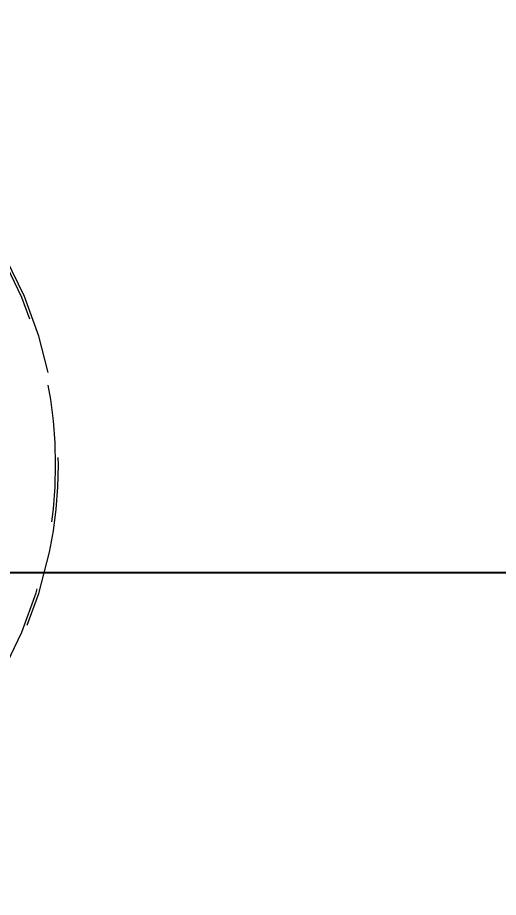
# Model space of a CAD drawing. Header units: millimetres. Extents: x 2742 to 8552, y -10326 to 2528.
# Drawn here: x 3967.13 to 3976.02, y -859.95 to -843.68 of the extents above; entities that cross this region are included whole.
import ezdxf

# ---------------------------------------------------------------- set-up
doc = ezdxf.new("R2010")
doc.units = ezdxf.units.MM
doc.linetypes.add('HIDDEN', pattern=[9.525, 6.35, -3.175])
doc.layers.add('110', color=7, linetype='Continuous', true_color=0xffffff)
doc.layers.add('dim', color=82, linetype='Continuous', lineweight=9)
doc.styles.get("Standard").update_dxf_attribs({"font": 'arial.ttf'})
doc.dimstyles.new('Standard-3', dxfattribs={"dimscale": 3, "dimtxt": 0.18, "dimasz": 0.18, "dimexe": 0.18, "dimexo": 0.0625, "dimgap": 0.09, "dimtad": 0, "dimzin": 0, "dimdsep": 46, "dimtxsty": 'Standard', "dimcen": 0.09, "dimadec": 0, "dimazin": 0, "dimtfac": 1, "dimtofl": 0, "dimtmove": 0, "dimatfit": 3, "dimfxl": 0, "dimtolj": 1, "dimtzin": 0, "dimarcsym": 0})

# ---------------------------------------------------------------- blocks, each defined once
blk = doc.blocks.new('*D137')
at = {"layer": 'Defpoints', "color": 0, "transparency": 16777216}
for p in [(4028.884, -573.952), (3956.224, -853.952), (4038.164, -853.952)]:
    blk.add_point(p, dxfattribs=at)
at = {"layer": 'dim', "color": 0, "lineweight": -2, "transparency": 16777216}
for p, q in [((4027.384, -573.952), (3954.725, -573.952)), ((3956.224, -579.952), (3956.224, -696.834)), ((3956.224, -847.952), (3956.224, -731.07)), ((4036.665, -853.952), (3954.725, -853.952))]:
    blk.add_line(p, q, dxfattribs=at)
at = {"layer": 'dim', "color": 0, "transparency": 16777216}
for points in [[(3955.224, -579.952), (3957.224, -579.952), (3956.224, -573.952)], [(3955.224, -847.952), (3957.224, -847.952), (3956.224, -853.952)]]:
    blk.add_solid(points, dxfattribs=at)
at = {"layer": 'dim', "color": 0, "transparency": 16777216, "insert": (3956.224, -713.952), "char_height": 7.5, "attachment_point": 5, "rotation": 90, "bg_fill": 3, "box_fill_scale": 1.1, "bg_fill_color": 256, "bg_fill_true_color": 13158600, "bg_fill_transparency": 0}
blk.add_mtext('\\A1;280.00', dxfattribs=at)

msp = doc.modelspace()

# ---------------------------------------------------------------- linework, layer by layer
at = {"layer": '110', "color": 8, "linetype": 'HIDDEN', "lineweight": 18, "ltscale": 0.5}
msp.add_arc((3959.884, -851.952), 8, 270, 180, dxfattribs=at)
at = {"layer": '110', "color": 8, "linetype": 'HIDDEN', "lineweight": 18, "ltscale": 0.4}
msp.add_arc((3959.884, -851.952), 7.95, 270, 180, dxfattribs=at)

# ---------------------------------------------------------------- next in the draw order: dimensions: what is measured, and where the dimension line sits
at = {"layer": 'dim'}
dim = msp.add_linear_dim(base=(3956.224, -853.952), p1=(4028.884, -573.952), p2=(4038.164, -853.952), angle=90, dimstyle='Standard-3', override={"dimtxt": 2.5, "dimasz": 2, "dimexe": 0.49975, "dimexo": 0.49975, "dimgap": 0.49975}, dxfattribs=at)
dim.commit()
dim.dimension.update_dxf_attribs({"geometry": '*D137', "text_midpoint": (3956.224, -713.952)})

doc.saveas('drawing.dxf')
